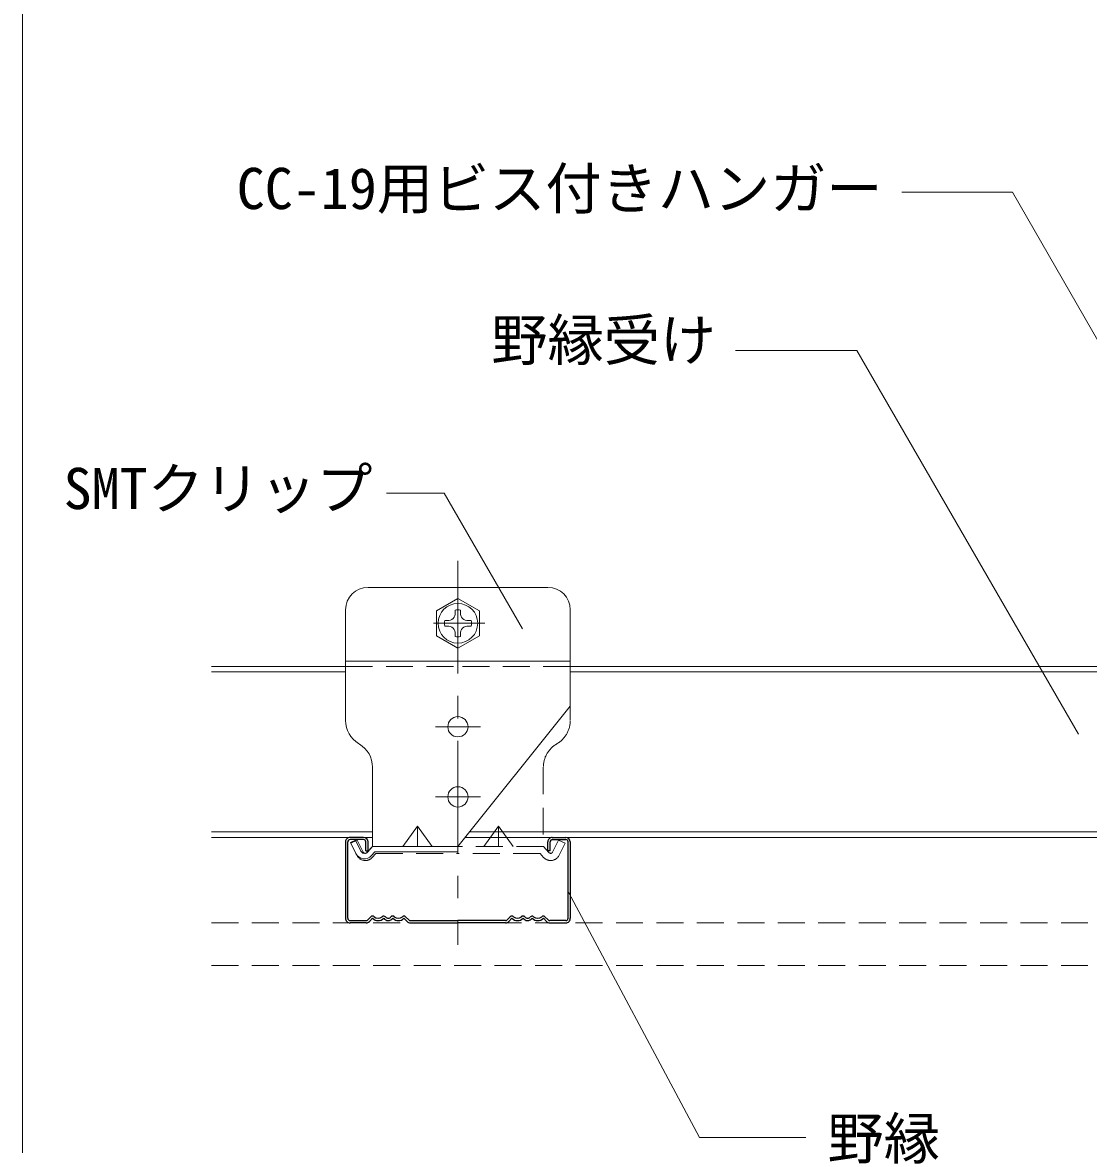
# Model space of a CAD drawing. Units: millimetres on the paper, enlarged 20 times, with parts at other scales. Extents: x -7779 to 7778, y -5419 to 5375.
# Drawn here: x 78 to 1026, y -4430 to -3432 of the extents above; entities that cross this region are included whole.
import ezdxf
from ezdxf.enums import TextEntityAlignment as Align

# ---------------------------------------------------------------- set-up
doc = ezdxf.new("R2010")
doc.units = ezdxf.units.MM
doc.header["$LTSCALE"] = 20
doc.linetypes.add('CHAIN1', pattern=[8, 5, -1, 1, -1])
doc.linetypes.add('DASHED1', pattern=[1.8, 1.2, -0.6])
for name, color, linetype, lineweight in [('5-0_中心線', 4, 'CHAIN1', 9), ('5-2_太線１', 3, 'Continuous', 18), ('5-3_太線２', 2, 'Continuous', 25), ('5-6_文字', 7, 'DASHED1', 18), ('5-8_隠線', 4, 'DASHED1', 9), ('5-A_中線', 7, 'Continuous', 18), ('5-B_太線１', 4, 'Continuous', 9), ('F-6_文字', 7, 'Continuous', 18)]:
    doc.layers.add(name, color=color, linetype=linetype, lineweight=lineweight)
doc.styles.add('ＭＳ ゴシック', font='')
doc.styles.get('ＭＳ ゴシック').set_extended_font_data('MS Gothic')

msp = doc.modelspace()

# ---------------------------------------------------------------- linework, layer by layer
at = {"layer": '5-0_中心線'}
for p, q in [((465.05, -3910.63), (465.05, -4251.96)), ((443.22, -3966.1), (489.05, -3966.1)), ((445.05, -4058.09), (485.05, -4058.09)), ((445.05, -4120.49), (485.05, -4120.49))]:
    msp.add_line(p, q, dxfattribs=at)
at = {"layer": '5-2_太線１'}
for p, q in [((245.72, -4004.5), (365.05, -4004.5)), ((245.72, -4009.29), (365.05, -4009.29)), ((565.05, -4004.5), (895.23, -4004.5)), ((565.05, -4009.29), (895.23, -4009.29)), ((895.23, -4004.5), (1101.03, -4004.5)), ((895.23, -4009.29), (1101.03, -4009.29)), ((245.72, -4151.69), (389.05, -4151.69)), ((475.31, -4151.69), (1101.03, -4151.69)), ((245.72, -4156.5), (389.05, -4156.5)), ((471.46, -4156.5), (1101.03, -4156.5))]:
    msp.add_line(p, q, dxfattribs=at)
at = {"layer": '5-3_太線２'}
for p, q in [((365.04, -4160.5), (365.04, -4228.32)), ((367.04, -4228.41), (367.04, -4160.5)), ((381.04, -4156.5), (369.04, -4156.5)), ((381.04, -4158.5), (369.04, -4158.5)), ((383.04, -4168.5), (383.04, -4160.5)), ((385.04, -4168.49), (385.04, -4160.49)), ((545.05, -4168.49), (545.05, -4160.49)), ((547.05, -4168.5), (547.05, -4160.5)), ((549.05, -4156.5), (561.05, -4156.5)), ((549.05, -4158.5), (561.05, -4158.5)), ((563.05, -4228.41), (563.05, -4160.5)), ((565.05, -4160.5), (565.05, -4228.32)), ((383.04, -4168.5), (385.04, -4168.49)), ((547.05, -4168.5), (545.05, -4168.49)), ((369.04, -4230.5), (383.39, -4230.5)), ((369.04, -4230.5), (383.39, -4230.5)), ((384.8, -4229.91), (387.63, -4227.08)), ((387.63, -4227.08), (384.8, -4229.91)), ((389.04, -4228.5), (386.21, -4231.32)), ((389.04, -4228.5), (386.21, -4231.32)), ((417.04, -4228.5), (419.87, -4231.32)), ((418.46, -4227.08), (421.28, -4229.91)), ((422.7, -4230.5), (465.05, -4230.5)), ((507.39, -4230.5), (465.05, -4230.5)), ((511.64, -4227.08), (508.81, -4229.91)), ((513.05, -4228.5), (510.22, -4231.32)), ((541.05, -4228.5), (543.88, -4231.32)), ((541.05, -4228.5), (543.88, -4231.32)), ((545.29, -4229.91), (542.46, -4227.08)), ((542.46, -4227.08), (545.29, -4229.91)), ((561.05, -4230.5), (546.71, -4230.5)), ((561.05, -4230.5), (546.71, -4230.5)), ((383.39, -4232.5), (369.04, -4232.5)), ((383.39, -4232.5), (369.04, -4232.5)), ((422.7, -4232.5), (465.05, -4232.5)), ((507.39, -4232.5), (465.05, -4232.5)), ((546.71, -4232.5), (561.05, -4232.5)), ((546.71, -4232.5), (561.05, -4232.5))]:
    msp.add_line(p, q, dxfattribs=at)
for centre, radius, start, end in [((369.04, -4160.5), 4, 90.00299, 180.00299), ((369.04, -4160.5), 2, 90.00299, 180.00299), ((381.04, -4160.5), 4, 0.00299, 90.00299), ((381.04, -4160.5), 2, 0.00299, 90.00299), ((549.05, -4160.5), 4, 89.99699, 179.99699), ((549.05, -4160.5), 2, 89.99699, 179.99699), ((561.05, -4160.5), 4, 359.99699, 89.99699), ((561.05, -4160.5), 2, 359.99699, 89.99699), ((369.04, -4228.5), 4, 177.476, 270), ((369.04, -4228.5), 4, 177.476, 270), ((369.04, -4228.5), 2, 177.476, 270), ((369.04, -4228.5), 2, 177.476, 270), ((383.39, -4228.5), 2, 269.99998, 314.99998), ((383.39, -4228.5), 2, 270, 314.99998), ((383.39, -4228.5), 4, 270, 315), ((383.39, -4228.5), 4, 270, 314.99998), ((389.04, -4228.5), 2, 46.39717, 135), ((394.04, -4223.25), 7.25, 226.39717, 313.60281), ((394.04, -4223.25), 5.25, 226.39717, 313.60281), ((399.04, -4228.5), 2, 36.86989, 133.60281), ((403.04, -4225.5), 5, 216.86989, 323.1301), ((403.04, -4225.5), 3, 216.86989, 323.1301), ((407.04, -4228.5), 2, 36.86989, 143.1301), ((407.04, -4228.5), 2, 46.39717, 143.1301), ((412.04, -4223.25), 7.25, 226.39717, 313.60281), ((412.04, -4223.25), 5.25, 226.39717, 313.60281), ((417.04, -4228.5), 2, 44.99998, 133.60281), ((422.7, -4228.5), 4, 225, 270), ((422.7, -4228.5), 2, 225, 270), ((507.39, -4228.5), 2, 270, 315), ((507.39, -4228.5), 4, 270, 315), ((513.05, -4228.5), 2, 46.39719, 135.00002), ((518.05, -4223.25), 7.25, 226.39719, 313.60283), ((518.05, -4223.25), 5.25, 226.39719, 313.60283), ((523.05, -4228.5), 2, 36.8699, 143.13011), ((523.05, -4228.5), 2, 36.8699, 133.60283), ((527.05, -4225.5), 5, 216.8699, 323.13011), ((527.05, -4225.5), 3, 216.8699, 323.13011), ((531.05, -4228.5), 2, 46.39719, 143.13011), ((536.05, -4223.25), 7.25, 226.39719, 313.60283), ((536.05, -4223.25), 5.25, 226.39719, 313.60283), ((541.05, -4228.5), 2, 45, 133.60283), ((546.71, -4228.5), 4, 225, 270), ((546.71, -4228.5), 4, 225.00002, 270), ((546.71, -4228.5), 2, 225, 270), ((546.71, -4228.5), 2, 225.00002, 270), ((561.05, -4228.5), 4, 270, 2.524), ((561.05, -4228.5), 4, 269.99997, 2.524), ((561.05, -4228.5), 2, 270, 2.524), ((561.05, -4228.5), 2, 269.99997, 2.524)]:
    msp.add_arc(centre, radius, start, end, dxfattribs=at)
at = {"layer": '5-6_文字', "linetype": 'Continuous'}
for p, q in [((958.67, -3582.75), (859.92, -3582.75)), ((1147.03, -3910.59), (958.67, -3582.75)), ((820.16, -3723.33), (712.17, -3723.33)), ((1017.17, -4064.56), (820.16, -3723.33))]:
    msp.add_line(p, q, dxfattribs=at)
for points in [[(522.58, -3970.98), (452.86, -3850.22), (401.42, -3850.22)], [(563.3, -4205.28), (680.13, -4423.59), (774.71, -4423.59)]]:
    msp.add_lwpolyline(points, dxfattribs=at)
at = {"layer": '5-8_隠線'}
msp.add_line((245.72, -4270.5), (1507.03, -4270.5), dxfattribs=at)
msp.add_lwpolyline([(245.72, -4232.5), (1507.03, -4232.5), (1507.03, -4270.5)], dxfattribs=at)
at = {"layer": '5-A_中線'}
for p, q in [((385.04, -3934.1), (465.04, -3934.1)), ((545.04, -3934.1), (465.04, -3934.1)), ((365.04, -3954.1), (365.04, -4052.51)), ((565.04, -3954.1), (565.04, -4039.7)), ((365.04, -3999.7), (465.04, -3999.7)), ((565.04, -3999.7), (465.04, -3999.7)), ((565.04, -4039.7), (465.05, -4164.5)), ((376.69, -4073.09), (377.39, -4073.5)), ((389.04, -4094.08), (389.04, -4164.5)), ((416.05, -4164.5), (429.05, -4146.58)), ((429.05, -4146.58), (429.05, -4164.5)), ((429.05, -4146.58), (442.05, -4164.5)), ((373.75, -4158.93), (369.45, -4161.08)), ((374.34, -4170.87), (369.45, -4161.08)), ((378.63, -4168.73), (373.75, -4158.93)), ((465.05, -4169.3), (465.05, -4164.5))]:
    msp.add_line(p, q, dxfattribs=at)
at = {"layer": '5-A_中線', "linetype": 'DASHED1'}
for p, q in [((365.04, -4004.5), (465.04, -4004.5)), ((565.04, -4004.5), (465.04, -4004.5)), ((565.04, -4039.7), (565.04, -4052.51)), ((553.39, -4073.09), (552.69, -4073.5)), ((541.04, -4094.08), (541.04, -4164.5)), ((501.05, -4146.6), (488.05, -4164.5)), ((501.05, -4146.6), (501.05, -4164.5)), ((501.05, -4146.6), (514.05, -4164.5)), ((375.05, -4172.47), (369.73, -4161.79)), ((555.04, -4172.47), (560.36, -4161.79)), ((384.06, -4170.06), (389.04, -4164.5)), ((388.83, -4174.33), (391.9, -4170.9)), ((389.04, -4164.5), (465.04, -4164.5)), ((391.9, -4170.9), (465.04, -4170.9)), ((541.05, -4164.5), (465.05, -4164.5)), ((538.19, -4170.9), (465.05, -4170.9)), ((541.26, -4174.33), (538.19, -4170.9)), ((546.03, -4170.06), (541.05, -4164.5))]:
    msp.add_line(p, q, dxfattribs=at)
for points in [[(380.78, -4169.62), (375.45, -4158.93), (369.73, -4161.79)], [(549.31, -4169.62), (554.64, -4158.93), (560.36, -4161.79)]]:
    msp.add_lwpolyline(points, dxfattribs=at)
at = {"layer": '5-A_中線'}
for points in [[(384.54, -4169.53), (389.04, -4164.5), (465.05, -4164.5)], [(388.11, -4172.73), (391.19, -4169.3), (465.05, -4169.3)]]:
    msp.add_lwpolyline(points, dxfattribs=at)
for centre in [(465.05, -4058.1), (465.05, -4120.5)]:
    msp.add_circle(centre, 9, dxfattribs=at)
for centre, radius, start, end in [((385.04, -3954.1), 20, 90, 180), ((545.04, -3954.1), 20, 0, 90), ((389.04, -4052.51), 24, 180, 239.03689), ((365.04, -4094.08), 24, 0, 59.03689), ((381.85, -4167.12), 8.4, 206.5, 318.15813), ((381.85, -4167.12), 3.6, 206.5, 318.15813)]:
    msp.add_arc(centre, radius, start, end, dxfattribs=at)
at = {"layer": '5-A_中線', "linetype": 'DASHED1'}
for centre, radius, start, end in [((541.04, -4052.51), 24, 300.96311, 0), ((565.04, -4094.08), 24, 120.96311, 180), ((382.57, -4168.72), 2, 206.5, 318.15813), ((547.52, -4168.72), 2, 221.84187, 333.5), ((382.57, -4168.72), 8.4, 206.5, 269.34939), ((382.57, -4168.72), 8.4, 269.34939, 318.15813), ((547.52, -4168.72), 8.4, 221.84187, 333.5)]:
    msp.add_arc(centre, radius, start, end, dxfattribs=at)
at = {"layer": '5-B_太線１'}
for p, q in [((465.05, -3944.1), (445.99, -3955.1)), ((465.05, -3944.1), (484.1, -3955.1)), ((445.99, -3955.1), (445.99, -3977.1)), ((462.65, -3954.34), (462.65, -3956.56)), ((467.45, -3954.34), (467.45, -3956.56)), ((467.45, -3954.34), (467.45, -3957.6)), ((484.1, -3955.1), (484.1, -3977.1)), ((453.29, -3963.7), (455.64, -3963.7)), ((453.29, -3968.5), (455.64, -3968.5)), ((476.8, -3963.7), (474.45, -3963.7)), ((476.8, -3968.5), (474.45, -3968.5)), ((465.05, -3988.1), (445.99, -3977.1)), ((462.65, -3977.85), (462.65, -3975.63)), ((465.05, -3988.1), (484.1, -3977.1)), ((467.45, -3977.85), (467.45, -3974.59)), ((467.45, -3977.85), (467.45, -3975.63))]:
    msp.add_line(p, q, dxfattribs=at)
msp.add_circle((465.05, -3966.1), 17.6, dxfattribs=at)
for centre, radius, start, end in [((456.27, -3957.31), 6.42, 264.36299, 6.67345), ((465.05, -3966.1), 12, 78.46303, 101.53696), ((473.82, -3957.31), 6.42, 173.32654, 275.63699), ((465.05, -3966.1), 12, 168.46303, 191.51331), ((456.27, -3974.88), 6.42, 353.32654, 95.63699), ((473.82, -3974.88), 6.42, 84.36299, 186.67345), ((465.05, -3966.1), 12, 348.48668, 11.53696), ((465.05, -3966.1), 12, 258.46303, 281.53696)]:
    msp.add_arc(centre, radius, start, end, dxfattribs=at)
at = {"layer": 'F-6_文字', "color": 3}
msp.add_line((77.51, -2568.98), (77.51, -4953.01), dxfattribs=at)

# ---------------------------------------------------------------- texts
at = {"layer": '5-6_文字', "style": 'ＭＳ ゴシック'}
for s, p in [('CC-19用ビス付きハンガー', (268.21, -3608.65)), ('野縁受け', (494.77, -3743.42)), ('SMTクリップ', (114.17, -3875.48)), ('野縁', (793.91, -4453.61))]:
    msp.add_text(s, height=36.66, dxfattribs=at).set_placement(p, align=Align.BOTTOM_LEFT)

doc.saveas('drawing.dxf')
